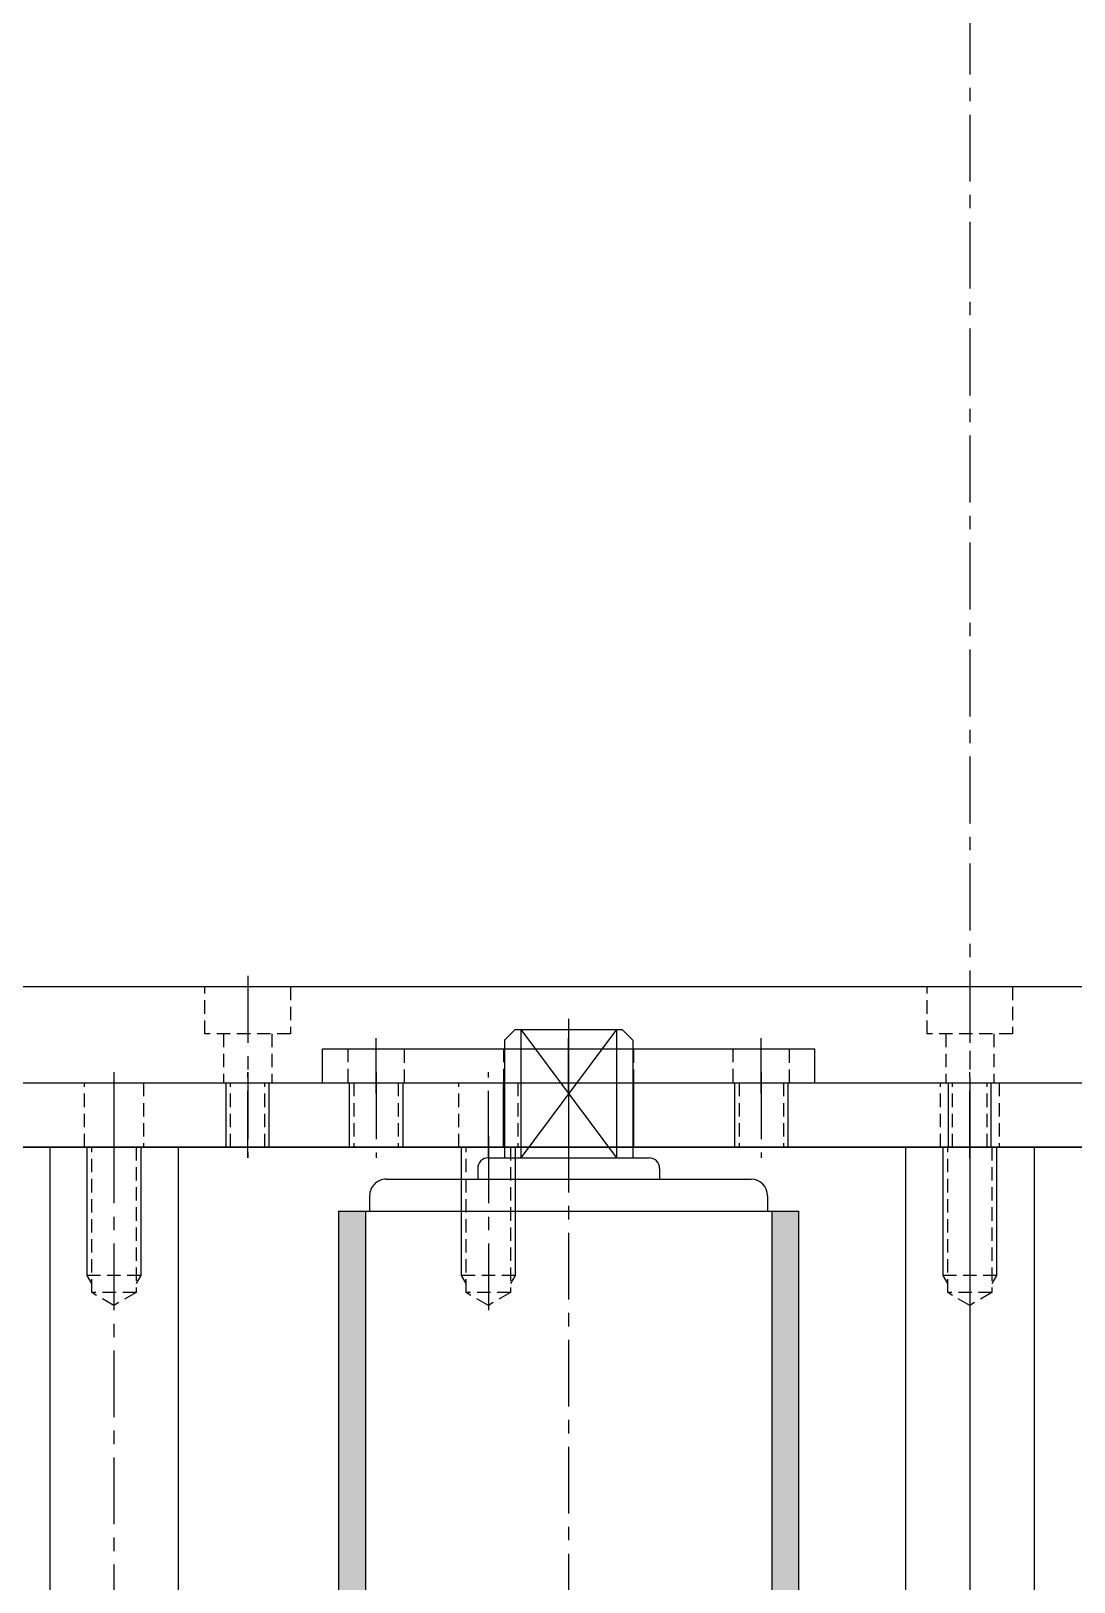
# Model space of a CAD drawing. Header units: inches. Extents: x 0 to 77285, y -118 to 40065.
# Drawn here: x 13074.9 to 13172.4, y 21823.4 to 21968.4 of the extents above; entities that cross this region are included whole.
import ezdxf

# ---------------------------------------------------------------- set-up
doc = ezdxf.new("R2010")
doc.units = ezdxf.units.IN
doc.header["$LTSCALE"] = 5
doc.header["$MEASUREMENT"] = 0
doc.linetypes.add('CENTER', pattern=[2, 1.25, -0.25, 0.25, -0.25])
doc.linetypes.add('HIDDEN', pattern=[0.375, 0.25, -0.125])
for name, color, linetype in [('11', 1, 'CENTER'), ('22', 2, 'HIDDEN'), ('77', 40, 'HIDDEN'), ('B', 123, 'Continuous'), ('G', 231, 'Continuous'), ('T', 3, 'Continuous'), ('Y', 60, 'Continuous')]:
    doc.layers.add(name, color=color, linetype=linetype)

# ---------------------------------------------------------------- blocks, each defined once
blk = doc.blocks.new('A$C5f907870')
h = blk.add_hatch(color=256)
h.dxf.hatch_style = 1
h.paths.add_polyline_path([(290, 21.5), (0, 21.5), (0, 19), (290, 19)])
h.paths.add_polyline_path([(290, -19), (0, -19), (0, -21.5), (290, -21.5)])
for p, q in [((0, -21.5), (0, 21.5)), ((0, 21.5), (290, 21.5)), ((0, 19), (290, 19)), ((-1.46, 18.6), (0, 18.6)), ((-3, -17.06), (-3, 17.06)), ((-5, -7.5), (-5, 7.5)), ((-4, 8.5), (-3, 8.5)), ((-17, 5), (-16, 6)), ((-16, 6), (-5, 6)), ((-17, -5), (-17, 5)), ((-17, 4.47), (-5, 4.47)), ((-17, 4.47), (-5, -4.47)), ((-17, -4.47), (-5, 4.47)), ((-17, -4.47), (-5, -4.47)), ((-17, -5), (-16, -6)), ((-16, -6), (-5, -6)), ((-4, -8.5), (-3, -8.5)), ((-1.46, -18.6), (0, -18.6)), ((0, -19), (290, -19)), ((0, -21.5), (290, -21.5))]:
    blk.add_line(p, q)
for centre, radius, start, end in [((-1.46, 17.06), 1.54, 90, 180), ((-4, 7.5), 1, 90, 180), ((-4, -7.5), 1, 180, 270), ((-1.46, -17.06), 1.54, 180, 270)]:
    blk.add_arc(centre, radius, start, end)
at = {"layer": '11'}
blk.add_line((-18, 0), (308, 0), dxfattribs=at)
blk = doc.blocks.new('A$Cf2b6a52b')
for p, q in [((-30, 6), (255, 6)), ((68.9, 0), (68.9, 6)), ((81.1, 0), (81.1, 6)), ((-30, 0), (255, 0))]:
    blk.add_line(p, q)
at = {"layer": '11'}
for p, q in [((75, 8), (75, -2)), ((32.5, 7), (32.5, -1)), ((45, 7, 0), (45, -1, 0)), ((45, -1), (45, 7)), ((57, 7), (57, -1)), ((67.5, -1), (67.5, 7)), ((93, 7), (93, -1)), ((112.5, -1), (112.5, 7)), ((112.5, -1), (112.5, 7))]:
    blk.add_line(p, q, dxfattribs=at)
at = {"layer": '22'}
for p, q in [((29.75, 0), (29.75, 6)), ((35.25, 6), (35.25, 0)), ((43.38, 0), (43.38, 6)), ((46.62, 0), (46.62, 6)), ((54.93, 6), (54.93, 0)), ((59.07, 6), (59.07, 0)), ((90.93, 6), (90.93, 0)), ((95.07, 6), (95.07, 0)), ((109.75, 0), (109.75, 6)), ((110.88, 0), (110.88, 6)), ((114.12, 0), (114.12, 6)), ((115.25, 6), (115.25, 0))]:
    blk.add_line(p, q, dxfattribs=at)
at = {"layer": '77'}
for p, q in [((64.75, 0), (64.75, 6)), ((70.25, 6), (70.25, 0))]:
    blk.add_line(p, q, dxfattribs=at)
at = {"layer": 'T'}
for p, q in [((43, 0), (43, 6)), ((47, 0), (47, 6)), ((54.5, 6), (54.5, 0)), ((59.5, 6), (59.5, 0)), ((90.5, 6), (90.5, 0)), ((95.5, 6), (95.5, 0)), ((110.5, 0), (110.5, 6)), ((114.5, 0), (114.5, 6))]:
    blk.add_line(p, q, dxfattribs=at)
blk = doc.blocks.new('A$C284e43e4')
for p, q in [((-9, -142.5), (-9, 142.5)), ((0, -142.5), (0, 142.5)), ((6, -127.5), (6, 127.5))]:
    blk.add_line(p, q)
at = {"layer": '11'}
for p, q in [((-10, 0), (1, 0)), ((-10, -67.5, 0), (1, -67.5, 0))]:
    blk.add_line(p, q, dxfattribs=at)
at = {"layer": '22'}
for p, q in [((-9, 4), (-4.6, 4)), ((-4.6, 4), (-4.6, -4)), ((-4.6, 2.25), (0, 2.25)), ((-4.6, -2.25), (0, -2.25)), ((-4.6, -4), (-9, -4)), ((-9, -63.5, 0), (-4.6, -63.5, 0)), ((-4.6, -63.5, 0), (-4.6, -71.5, 0)), ((-4.6, -65.25, 0), (0, -65.25, 0)), ((-4.6, -69.75, 0), (0, -69.75, 0)), ((-4.6, -71.5, 0), (-9, -71.5, 0))]:
    blk.add_line(p, q, dxfattribs=at)
blk = doc.blocks.new('A$C8ed1b21d')
blk.add_line((0, 0), (0, -285))
at = {"layer": '11'}
for p, q in [((-1, -142.5), (368, -142.5)), ((-1, -187.5), (15.79, -187.5))]:
    blk.add_line(p, q, dxfattribs=at)
at = {"layer": '22'}
for p, q in [((0, -185.43), (13.6, -185.43)), ((12, -185), (12, -190)), ((13.6, -185.43), (14.79, -187.5)), ((13.6, -185.43), (13.6, -189.57)), ((14.79, -187.5), (13.6, -189.57)), ((13.6, -189.57), (0, -189.57))]:
    blk.add_line(p, q, dxfattribs=at)
at = {"layer": 'T'}
for p, q in [((0, -185), (12, -185)), ((12, -185), (12.75, -185.43)), ((12.75, -189.57), (12, -190)), ((12, -190), (0, -190))]:
    blk.add_line(p, q, dxfattribs=at)
blk = doc.blocks.new('A$Cb8b4a96a')
for p, q in [((0, -6), (0, 6)), ((0, 6), (367, 6)), ((0, -6), (367, -6))]:
    blk.add_line(p, q)
at = {"layer": '11'}
blk.add_line((-1, 0), (368, 0), dxfattribs=at)
at = {"layer": '22'}
for p, q in [((0, 2.07), (13.6, 2.07)), ((12, 2.5), (12, -2.5)), ((13.6, 2.07), (14.79, 0)), ((13.6, 2.07), (13.6, -2.07)), ((14.79, 0), (13.6, -2.07)), ((13.6, -2.07), (0, -2.07))]:
    blk.add_line(p, q, dxfattribs=at)
at = {"layer": 'T'}
for p, q in [((0, 2.5), (12, 2.5)), ((12, 2.5), (12.75, 2.07)), ((12, -2.5), (0, -2.5)), ((12.75, -2.07), (12, -2.5))]:
    blk.add_line(p, q, dxfattribs=at)
blk = doc.blocks.new('A$C873b79c8')
for p, q in [((0, -6), (0, 6)), ((0, 6), (302, 6, 0)), ((0, -6), (302, -6, 0))]:
    blk.add_line(p, q)
at = {"layer": '11'}
blk.add_line((-1, 0), (303, 0, 0), dxfattribs=at)
at = {"layer": '22'}
for p, q in [((0, 2.07), (13.6, 2.07)), ((12, 2.5), (12, -2.5)), ((13.6, 2.07), (14.79, 0)), ((13.6, 2.07), (13.6, -2.07)), ((14.79, 0), (13.6, -2.07)), ((13.6, -2.07), (0, -2.07))]:
    blk.add_line(p, q, dxfattribs=at)
at = {"layer": 'T'}
for p, q in [((0, 2.5), (12, 2.5)), ((12, 2.5), (12.75, 2.07)), ((12, -2.5), (0, -2.5)), ((12.75, -2.07), (12, -2.5))]:
    blk.add_line(p, q, dxfattribs=at)
blk = doc.blocks.new('A$C872dc677')
for p, q in [((-23, 3.2), (-23, 0)), ((-23, 3.2), (23, 3.2)), ((23, 3.2), (23, 0)), ((-23, 0), (23, 0))]:
    blk.add_line(p, q)
at = {"layer": '11'}
for p, q in [((-18, 4.2), (-18, -1)), ((0, 4.2), (0, -1)), ((18, 4.2), (18, -1))]:
    blk.add_line(p, q, dxfattribs=at)
at = {"layer": '22'}
for p, q in [((-20.65, 0), (-20.65, 3.2)), ((-15.35, 3.2), (-15.35, 0)), ((-6.1, 0), (-6.1, 3.2)), ((6.1, 3.2), (6.1, 0)), ((15.35, 0), (15.35, 3.2)), ((20.65, 3.2), (20.65, 0))]:
    blk.add_line(p, q, dxfattribs=at)
blk = doc.blocks.new('A$C740f11e8')
at = {"rotation": 90}
blk.add_blockref('A$Cf2b6a52b', (-183.5, -112.5), dxfattribs=at)
for name, p in [('A$C8ed1b21d', (-183.5, 142.5)), ('A$C873b79c8', (-183.5, 0, 0)), ('A$Cb8b4a96a', (-183.5, -80))]:
    blk.add_blockref(name, p)
at = {"layer": 'B'}
blk.add_blockref('A$C5f907870', (-177.5, -37.5), dxfattribs=at)
at = {"layer": 'G'}
blk.add_blockref('A$C284e43e4', (-189.5, 0), dxfattribs=at)
at = {"layer": 'Y', "xscale": -1, "rotation": 270}
blk.add_blockref('A$C872dc677', (-192.7, -37.5), dxfattribs=at)
blk = doc.blocks.new('A$Ca5de7116')
blk.add_blockref('A$C740f11e8', (0, 0))
blk = doc.blocks.new('A$C8e4350b7')
at = {"layer": '11'}
blk.add_line((180, 0), (7340, 0), dxfattribs=at)

msp = doc.modelspace()

# ---------------------------------------------------------------- block references
at = {"rotation": 270}
for name, p in [('A$C8e4350b7', (13162.6497809, 22990.55047629)), ('A$Ca5de7116', (13162.6504291, 21680.55047629))]:
    msp.add_blockref(name, p, dxfattribs=at)

doc.saveas('drawing.dxf')
